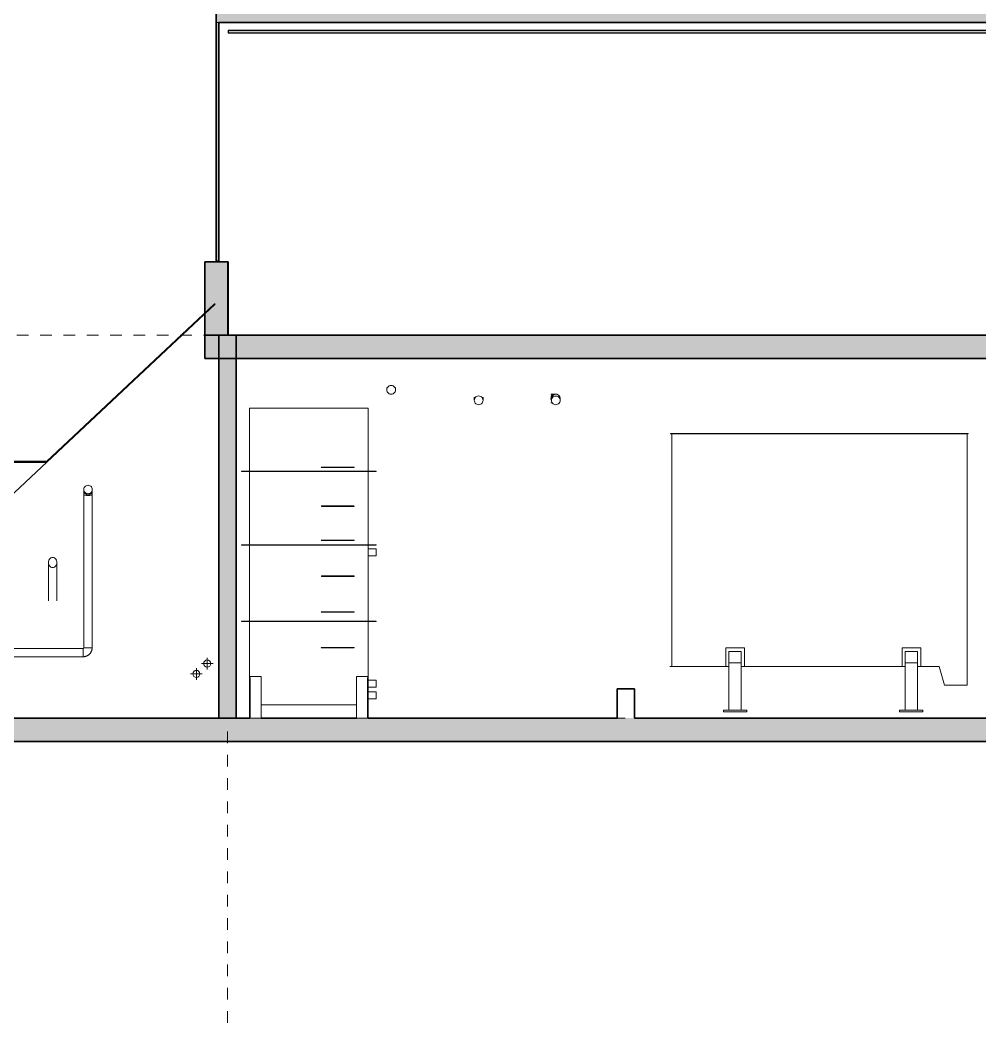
# Model space of a CAD drawing. Header units: metres. Extents: x -3 to 141, y -7 to 15.
# Drawn here: x 63.31 to 71.54, y -5.9 to 2.7 of the extents above; entities that cross this region are included whole.
import ezdxf

# ---------------------------------------------------------------- set-up
doc = ezdxf.new("R2010")
doc.units = ezdxf.units.M
doc.linetypes.add('Centre', pattern=[0.03175, 0.00635, -0.00475, 0.0159, -0.00475])
doc.linetypes.add('Grid Line', pattern=[0.022225, 0.0127, -0.003175, 0.003175, -0.003175])
for name, color, linetype, lineweight in [('A-CLNG', 7, 'Continuous', 9), ('A-CLNG-PATT', 7, 'Continuous', 35), ('A-FLOR', 7, 'Continuous', 9), ('A-FLOR-LEVL', 7, 'Continuous', 9), ('A-FLOR-PATT', 7, 'Continuous', 35), ('A-GENM', 7, 'Continuous', 9), ('A-WALL', 7, 'Continuous', 9), ('A-WALL-PATT', 7, 'Continuous', 35), ('I-WALL', 7, 'Continuous', 9), ('P-EQPM', 7, 'Continuous', 9), ('P-PIPE', 7, 'Continuous', 9), ('P-PIPE-CNTR', 7, 'Continuous', 9), ('S-BEAM', 7, 'Continuous', 9), ('S-GRID', 7, 'Continuous', 9)]:
    doc.layers.add(name, color=color, linetype=linetype, lineweight=lineweight)

# ---------------------------------------------------------------- blocks, each defined once
blk = doc.blocks.new('M_Estanque Alimentación - M_Estanque Alimentación-2947143-Sección 03')
at = {"layer": 'A-GENM', "lineweight": 25}
for p, q in [((-5.8881, 0.2638), (-5.8981, 0.2638)), ((-5.8981, 0.2638), (-4.4047, -1.0912)), ((-4.4024, -1.0842), (-5.8881, 0.2638)), ((-0.9986, 0.2638), (-2.4355, -1.0842)), ((-2.4329, -1.0912), (-0.9886, 0.2638)), ((-0.9886, 0.2638), (-0.9986, 0.2638)), ((-4.4047, -1.0912), (-2.4329, -1.0912)), ((-2.4355, -1.0842), (-4.4024, -1.0842))]:
    blk.add_line(p, q, dxfattribs=at)
at = {"layer": 'A-GENM', "color": 8, "true_color": 0x808080}
for p, q in [((-4.0228, -1.4377), (-4.4047, -1.0912)), ((-2.4329, -1.0912), (-2.8022, -1.4377)), ((-3.8105, -1.1352), (-2.9938, -1.1352)), ((-3.8105, -1.1352), (-3.5127, -2.157)), ((-3.2953, -2.157), (-2.9938, -1.1352)), ((-3.5567, -2.1776), (-3.5567, -2.157)), ((-3.2584, -2.157), (-3.5567, -2.157)), ((-3.5567, -2.1776), (-3.5505, -2.1776)), ((-3.2584, -2.157), (-3.2584, -2.1776))]:
    blk.add_line(p, q, dxfattribs=at)
blk = doc.blocks.new('M_RVR_Codo material - CO - Codo-2958831-Sección 03')
at = {"layer": 'P-PIPE', "flags": 128}
for points in [[(-2.1153, -2.682), (-2.1153, -2.6822), (-2.1153, -2.6825), (-2.1153, -2.6827), (-2.1154, -2.683), (-2.1154, -2.6832), (-2.1155, -2.6835), (-2.1155, -2.6837), (-2.1156, -2.684), (-2.1157, -2.6842), (-2.1158, -2.6844), (-2.1159, -2.6847), (-2.116, -2.6849), (-2.1161, -2.6851), (-2.1163, -2.6853), (-2.1164, -2.6856), (-2.1165, -2.6858), (-2.1167, -2.686), (-2.1169, -2.6862), (-2.117, -2.6863), (-2.1172, -2.6865), (-2.1174, -2.6867), (-2.1176, -2.6869), (-2.1178, -2.687), (-2.118, -2.6872), (-2.1182, -2.6873), (-2.1184, -2.6874), (-2.1186, -2.6876), (-2.1189, -2.6877), (-2.1191, -2.6878), (-2.1193, -2.6879), (-2.1196, -2.688), (-2.1198, -2.6881), (-2.1201, -2.6881), (-2.1203, -2.6882), (-2.1206, -2.6882), (-2.1208, -2.6883), (-2.1211, -2.6883), (-2.1213, -2.6883), (-2.1216, -2.6883), (-2.1216, -2.6883)], [(-2.1216, -2.7597), (-2.1185, -2.7597), (-2.1154, -2.7595), (-2.1123, -2.7592), (-2.1093, -2.7587), (-2.1062, -2.7582), (-2.1032, -2.7575), (-2.1002, -2.7567), (-2.0972, -2.7558), (-2.0943, -2.7547), (-2.0914, -2.7536), (-2.0885, -2.7523), (-2.0857, -2.7509), (-2.083, -2.7494), (-2.0803, -2.7478), (-2.0777, -2.7461), (-2.0752, -2.7443), (-2.0728, -2.7424), (-2.0704, -2.7404), (-2.0681, -2.7383), (-2.0659, -2.7361), (-2.0637, -2.7339), (-2.0617, -2.7315), (-2.0598, -2.7291), (-2.058, -2.7266), (-2.0562, -2.724), (-2.0546, -2.7213), (-2.0531, -2.7186), (-2.0517, -2.7159), (-2.0504, -2.713), (-2.0492, -2.7102), (-2.0481, -2.7072), (-2.0472, -2.7043), (-2.0463, -2.7013), (-2.0456, -2.6982), (-2.045, -2.6952), (-2.0446, -2.6921), (-2.0442, -2.689), (-2.044, -2.6859), (-2.0439, -2.6828), (-2.0439, -2.682)]]:
    blk.add_lwpolyline(points, dxfattribs=at)
blk = doc.blocks.new('M_RVR_Codo material - CO - Codo-2959210-Sección 03')
at = {"layer": 'P-PIPE', "flags": 128}
for points in [[(-2.1153, -1.3741), (-2.1153, -1.3724), (-2.1153, -1.3707), (-2.1153, -1.3691), (-2.1153, -1.3674), (-2.1153, -1.3657), (-2.1153, -1.3641), (-2.1153, -1.3625), (-2.1153, -1.3609), (-2.1153, -1.3593), (-2.1153, -1.3578), (-2.1153, -1.3563), (-2.1153, -1.3548), (-2.1153, -1.3533), (-2.1153, -1.3519), (-2.1153, -1.3505), (-2.1153, -1.3492), (-2.1153, -1.3479), (-2.1153, -1.3466), (-2.1153, -1.3454), (-2.1153, -1.3442), (-2.1153, -1.3431), (-2.1153, -1.342), (-2.1153, -1.341), (-2.1153, -1.3401), (-2.1153, -1.3391), (-2.1153, -1.3383), (-2.1153, -1.3375)], [(-2.0439, -1.3376), (-2.0439, -1.3384), (-2.0439, -1.3393), (-2.0439, -1.3402), (-2.0439, -1.3412), (-2.0439, -1.3422), (-2.0439, -1.3433), (-2.0439, -1.3444), (-2.0439, -1.3456), (-2.0439, -1.3468), (-2.0439, -1.348), (-2.0439, -1.3494), (-2.0439, -1.3507), (-2.0439, -1.3521), (-2.0439, -1.3535), (-2.0439, -1.355), (-2.0439, -1.3565), (-2.0439, -1.358), (-2.0439, -1.3596), (-2.0439, -1.3611), (-2.0439, -1.3627), (-2.0439, -1.3644), (-2.0439, -1.366), (-2.0439, -1.3676), (-2.0439, -1.3693), (-2.0439, -1.371), (-2.0439, -1.3726), (-2.0439, -1.3741)]]:
    blk.add_lwpolyline(points, dxfattribs=at)
at = {"layer": 'P-PIPE'}
for start_param, end_param in [(3.141593, 3.403392), (6.021386, 6.283185)]:
    blk.add_ellipse((-2.0796, -1.3741), major_axis=(0.0357, 0), ratio=0.022965, start_param=start_param, end_param=end_param, dxfattribs=at)
blk = doc.blocks.new('M_Estanque Combustible - M_Estanque Combustible-3096269-Sección 03')
at = {"layer": 'P-EQPM'}
for p, q in [((5.4718, -0.8443), (2.9179, -0.8443)), ((2.9179, -0.8463), (2.9179, -0.8443)), ((2.9179, -0.8463), (5.4718, -0.8463)), ((2.9279, -2.8426), (2.9279, -0.8463)), ((5.4618, -0.8463), (5.4618, -3.0041)), ((5.4718, -0.8443), (5.4718, -0.8463)), ((3.5524, -2.6823), (3.3935, -2.6823)), ((3.3935, -2.6823), (3.3935, -2.8426)), ((3.4181, -2.8118), (3.4181, -2.7159)), ((3.4181, -2.7159), (3.5244, -2.7159)), ((3.5244, -2.7159), (3.5244, -2.8118)), ((3.5524, -2.8426), (3.5524, -2.6823)), ((5.0642, -2.6823), (4.9053, -2.6823)), ((4.9053, -2.6823), (4.9053, -2.8426)), ((4.9301, -2.8118), (4.9301, -2.7159)), ((4.9301, -2.7159), (5.0364, -2.7159)), ((5.0364, -2.7159), (5.0364, -2.8118)), ((5.0642, -2.8426), (5.0642, -2.6823)), ((3.4181, -3.2188), (3.4181, -2.8118)), ((3.4181, -2.8118), (3.5244, -2.8118)), ((3.5244, -2.8118), (3.5244, -3.2188)), ((4.9301, -3.2188), (4.9301, -2.8118)), ((4.9301, -2.8118), (5.0364, -2.8118)), ((5.0364, -2.8118), (5.0364, -3.2188)), ((3.4181, -2.8426), (2.9129, -2.8426)), ((2.9129, -2.8426), (2.9129, -2.8446)), ((2.9129, -2.8446), (3.4181, -2.8446)), ((4.9301, -2.8426), (3.5244, -2.8426)), ((3.5244, -2.8446), (4.9301, -2.8446)), ((5.2215, -2.8426), (5.0364, -2.8426)), ((5.0364, -2.8446), (5.2215, -2.8446)), ((5.2215, -2.8426), (5.2215, -2.8446)), ((5.2215, -2.8446), (5.2694, -3.0041)), ((5.2694, -3.0041), (5.4618, -3.0041)), ((3.3713, -3.2188), (3.5713, -3.2188)), ((3.3713, -3.2188), (3.3713, -3.2308)), ((3.5713, -3.2308), (3.3713, -3.2308)), ((3.5713, -3.2188), (3.5713, -3.2308)), ((4.8833, -3.2188), (5.0833, -3.2188)), ((4.8833, -3.2308), (4.8833, -3.2188)), ((5.0833, -3.2308), (4.8833, -3.2308)), ((5.0833, -3.2308), (5.0833, -3.2188))]:
    blk.add_line(p, q, dxfattribs=at)
blk = doc.blocks.new('M_Estanque Acumulación Cap_ 3000 Lts - Cap_ 3000 Lts-3099705-Sección 03')
at = {"layer": 'P-EQPM'}
for p, q in [((-0.6955, -1.1677), (-0.6955, -0.6272)), ((0.3238, -0.6272), (-0.6955, -0.6272)), ((0.3238, -0.6272), (0.3238, -1.1677)), ((-0.7635, -1.1677), (-0.7635, -1.1716)), ((-0.7035, -1.1677), (-0.7635, -1.1677)), ((-0.7635, -1.1716), (-0.7035, -1.1716)), ((-0.7035, -1.1677), (0.3318, -1.1677)), ((0.3318, -1.1716), (-0.7035, -1.1716)), ((-0.6955, -1.7987), (-0.6955, -1.1716)), ((0.1898, -1.1333), (-0.0632, -1.1333)), ((-0.0632, -1.1373), (0.1898, -1.1373)), ((0.3238, -1.1716), (0.3238, -1.7987)), ((0.3918, -1.1677), (0.3318, -1.1677)), ((0.3318, -1.1716), (0.3918, -1.1716)), ((0.3918, -1.1716), (0.3918, -1.1677)), ((0.1898, -1.4663), (-0.0632, -1.4663)), ((-0.0632, -1.4703), (0.1898, -1.4703)), ((-0.7635, -1.7987), (-0.7635, -1.8026)), ((-0.7035, -1.7987), (-0.7635, -1.7987)), ((-0.7635, -1.8026), (-0.7035, -1.8026)), ((-0.7035, -1.7987), (0.3318, -1.7987)), ((0.3318, -1.8026), (-0.7035, -1.8026)), ((-0.6955, -2.4537), (-0.6955, -1.8026)), ((0.1898, -1.7593), (-0.0632, -1.7593)), ((-0.0632, -1.7633), (0.1898, -1.7633)), ((0.3238, -1.8026), (0.3238, -2.4537)), ((0.3918, -1.7987), (0.3318, -1.7987)), ((0.3318, -1.8026), (0.3918, -1.8026)), ((0.3918, -1.8026), (0.3918, -1.7987)), ((0.3918, -1.8334), (0.3238, -1.8334)), ((0.3918, -1.8634), (0.3918, -1.8334)), ((0.3918, -1.8934), (0.3918, -1.8634)), ((0.3238, -1.8934), (0.3918, -1.8934)), ((0.1898, -2.0663), (-0.0632, -2.0663)), ((-0.0632, -2.0703), (0.1898, -2.0703)), ((0.1898, -2.3733), (-0.0632, -2.3733)), ((-0.0632, -2.3773), (0.1898, -2.3773)), ((-0.7635, -2.4537), (-0.7635, -2.4576)), ((-0.7035, -2.4537), (-0.7635, -2.4537)), ((-0.7635, -2.4576), (-0.7035, -2.4576)), ((-0.7035, -2.4537), (0.3318, -2.4537)), ((0.3318, -2.4576), (-0.7035, -2.4576)), ((-0.6955, -2.9303), (-0.6955, -2.4576)), ((0.3238, -2.4576), (0.3238, -2.9303)), ((0.3918, -2.4537), (0.3318, -2.4537)), ((0.3318, -2.4576), (0.3918, -2.4576)), ((0.3918, -2.4576), (0.3918, -2.4537)), ((0.1898, -2.6803), (-0.0632, -2.6803)), ((-0.0632, -2.6843), (0.1898, -2.6843)), ((-0.5955, -2.9303), (-0.6955, -2.9303)), ((-0.6955, -2.9303), (-0.6955, -2.9376)), ((-0.6955, -3.0459), (-0.6955, -2.9376)), ((-0.6898, -2.9376), (-0.6898, -3.0459)), ((-0.5955, -3.2853), (-0.5955, -2.9303)), ((0.2238, -2.9303), (0.2238, -3.2853)), ((0.3238, -2.9303), (0.2238, -2.9303)), ((0.3181, -3.0459), (0.3181, -2.9376)), ((0.3238, -2.9376), (0.3238, -2.9303)), ((0.3238, -2.9376), (0.3238, -3.0459)), ((0.3918, -2.961), (0.3238, -2.961)), ((0.3918, -2.9614), (0.3238, -2.9614)), ((0.3918, -2.9914), (0.3918, -2.9614)), ((0.3918, -3.0214), (0.3918, -2.9914)), ((-0.6955, -3.2853), (-0.6955, -3.0459)), ((-0.6955, -3.0459), (-0.6898, -3.0459)), ((-0.6898, -3.0459), (-0.6898, -3.2853)), ((0.3181, -3.2853), (0.3181, -3.0459)), ((0.3181, -3.0459), (0.3238, -3.0459)), ((0.3238, -3.0214), (0.3918, -3.0214)), ((0.3238, -3.0459), (0.3238, -3.2853)), ((0.3918, -3.0599), (0.3238, -3.0599)), ((0.3918, -3.0899), (0.3918, -3.0599)), ((0.3918, -3.1199), (0.3918, -3.0899)), ((-0.5955, -3.1714), (0.2238, -3.1714)), ((0.3238, -3.1199), (0.3918, -3.1199)), ((-0.6898, -3.2853), (-0.6955, -3.2853)), ((-0.6898, -3.2853), (-0.5955, -3.2853)), ((0.2238, -3.2853), (0.3181, -3.2853)), ((0.3238, -3.2853), (0.3181, -3.2853))]:
    blk.add_line(p, q, dxfattribs=at)
at = {"layer": 'P-EQPM', "flags": 128}
for points in [[(-0.0682, -1.1353), (-0.0682, -1.1349), (-0.0684, -1.1346), (-0.0688, -1.1343), (-0.0692, -1.134), (-0.0698, -1.1338), (-0.0704, -1.1336), (-0.0712, -1.1334), (-0.0719, -1.1333), (-0.0728, -1.1333), (-0.0736, -1.1333), (-0.0744, -1.1333), (-0.0752, -1.1334), (-0.0759, -1.1336), (-0.0766, -1.1338), (-0.0771, -1.134), (-0.0776, -1.1343), (-0.0779, -1.1346), (-0.0781, -1.1349), (-0.0782, -1.1353)], [(-0.0782, -1.1353), (-0.0781, -1.1349), (-0.0779, -1.1346), (-0.0776, -1.1343), (-0.0771, -1.134), (-0.0766, -1.1338), (-0.0759, -1.1336), (-0.0752, -1.1334), (-0.0744, -1.1333), (-0.0736, -1.1333), (-0.0728, -1.1333), (-0.0719, -1.1333), (-0.0712, -1.1334), (-0.0704, -1.1336), (-0.0698, -1.1338)], [(-0.0782, -1.1353), (-0.0781, -1.1356), (-0.0779, -1.1359), (-0.0776, -1.1362), (-0.0771, -1.1365), (-0.0766, -1.1367), (-0.0759, -1.1369), (-0.0752, -1.1371), (-0.0744, -1.1372), (-0.0736, -1.1372), (-0.0728, -1.1372), (-0.0719, -1.1372), (-0.0712, -1.1371), (-0.0704, -1.1369), (-0.0698, -1.1367), (-0.0692, -1.1365), (-0.0688, -1.1362), (-0.0684, -1.1359), (-0.0682, -1.1356), (-0.0682, -1.1353)], [(-0.0766, -1.1367), (-0.0771, -1.1365), (-0.0776, -1.1362), (-0.0779, -1.1359), (-0.0781, -1.1356), (-0.0782, -1.1353)], [(-0.0712, -1.1371), (-0.0719, -1.1372), (-0.0728, -1.1372), (-0.0736, -1.1372), (-0.0744, -1.1372), (-0.0752, -1.1371)], [(-0.0732, -1.1333), (-0.073, -1.1333), (-0.0727, -1.1333), (-0.072, -1.1333), (-0.0712, -1.1333), (-0.0701, -1.1333), (-0.0689, -1.1333), (-0.0675, -1.1333), (-0.066, -1.1333), (-0.0644, -1.1333), (-0.0632, -1.1333)], [(-0.0732, -1.1373), (-0.073, -1.1373), (-0.0727, -1.1373), (-0.072, -1.1373), (-0.0712, -1.1373), (-0.0701, -1.1373), (-0.0689, -1.1373), (-0.0675, -1.1373), (-0.066, -1.1373), (-0.0644, -1.1373), (-0.0632, -1.1373)], [(0.1898, -1.1333), (0.1914, -1.1333), (0.193, -1.1333), (0.1945, -1.1333), (0.1958, -1.1333), (0.197, -1.1333), (0.198, -1.1333), (0.1988, -1.1333), (0.1994, -1.1333), (0.1997, -1.1333), (0.1998, -1.1333)], [(0.1898, -1.1373), (0.1914, -1.1373), (0.193, -1.1373), (0.1945, -1.1373), (0.1958, -1.1373), (0.197, -1.1373), (0.198, -1.1373), (0.1988, -1.1373), (0.1994, -1.1373), (0.1997, -1.1373), (0.1998, -1.1373)], [(0.2048, -1.1353), (0.2048, -1.1349), (0.2046, -1.1346), (0.2042, -1.1343), (0.2038, -1.134), (0.2032, -1.1338), (0.2026, -1.1336), (0.2018, -1.1334), (0.2011, -1.1333), (0.2002, -1.1333), (0.1994, -1.1333), (0.1986, -1.1333), (0.1978, -1.1334), (0.1971, -1.1336), (0.1964, -1.1338), (0.1959, -1.134), (0.1954, -1.1343), (0.1951, -1.1346), (0.1949, -1.1349), (0.1948, -1.1353)], [(0.1948, -1.1353), (0.1949, -1.1356), (0.1951, -1.1359), (0.1954, -1.1362), (0.1959, -1.1365), (0.1964, -1.1367), (0.1971, -1.1369), (0.1978, -1.1371), (0.1986, -1.1372), (0.1994, -1.1372), (0.2002, -1.1372), (0.2011, -1.1372), (0.2018, -1.1371), (0.2026, -1.1369), (0.2032, -1.1367), (0.2038, -1.1365), (0.2042, -1.1362), (0.2046, -1.1359), (0.2048, -1.1356), (0.2048, -1.1353)], [(0.1964, -1.1338), (0.1971, -1.1336), (0.1978, -1.1334), (0.1986, -1.1333), (0.1994, -1.1333), (0.2002, -1.1333), (0.2011, -1.1333), (0.2018, -1.1334), (0.2026, -1.1336), (0.2032, -1.1338), (0.2038, -1.134), (0.2042, -1.1343), (0.2046, -1.1346), (0.2048, -1.1349), (0.2048, -1.1353)], [(0.2018, -1.1371), (0.2011, -1.1372), (0.2002, -1.1372), (0.1994, -1.1372), (0.1986, -1.1372), (0.1978, -1.1371)], [(0.2048, -1.1353), (0.2048, -1.1356), (0.2046, -1.1359), (0.2042, -1.1362), (0.2038, -1.1365), (0.2032, -1.1367)], [(-0.0682, -1.4683), (-0.0682, -1.4679), (-0.0684, -1.4676), (-0.0688, -1.4673), (-0.0692, -1.467), (-0.0698, -1.4668), (-0.0704, -1.4666), (-0.0712, -1.4664), (-0.0719, -1.4663), (-0.0728, -1.4663), (-0.0736, -1.4663), (-0.0744, -1.4663), (-0.0752, -1.4664), (-0.0759, -1.4666), (-0.0766, -1.4668), (-0.0771, -1.467), (-0.0776, -1.4673), (-0.0779, -1.4676), (-0.0781, -1.4679), (-0.0782, -1.4683)], [(-0.0782, -1.4683), (-0.0781, -1.4679), (-0.0779, -1.4676), (-0.0776, -1.4673), (-0.0771, -1.467), (-0.0766, -1.4668), (-0.0759, -1.4666), (-0.0752, -1.4664), (-0.0744, -1.4663), (-0.0736, -1.4663), (-0.0728, -1.4663), (-0.0719, -1.4663), (-0.0712, -1.4664), (-0.0704, -1.4666), (-0.0698, -1.4668)], [(-0.0782, -1.4683), (-0.0781, -1.4686), (-0.0779, -1.4689), (-0.0776, -1.4692), (-0.0771, -1.4695), (-0.0766, -1.4697), (-0.0759, -1.4699), (-0.0752, -1.4701), (-0.0744, -1.4702), (-0.0736, -1.4702), (-0.0728, -1.4702), (-0.0719, -1.4702), (-0.0712, -1.4701), (-0.0704, -1.4699), (-0.0698, -1.4697), (-0.0692, -1.4695), (-0.0688, -1.4692), (-0.0684, -1.4689), (-0.0682, -1.4686), (-0.0682, -1.4683)], [(-0.0766, -1.4697), (-0.0771, -1.4695), (-0.0776, -1.4692), (-0.0779, -1.4689), (-0.0781, -1.4686), (-0.0782, -1.4683)], [(-0.0712, -1.4701), (-0.0719, -1.4702), (-0.0728, -1.4702), (-0.0736, -1.4702), (-0.0744, -1.4702), (-0.0752, -1.4701)], [(-0.0732, -1.4663), (-0.073, -1.4663), (-0.0727, -1.4663), (-0.072, -1.4663), (-0.0712, -1.4663), (-0.0701, -1.4663), (-0.0689, -1.4663), (-0.0675, -1.4663), (-0.066, -1.4663), (-0.0644, -1.4663), (-0.0632, -1.4663)], [(-0.0732, -1.4703), (-0.073, -1.4703), (-0.0727, -1.4703), (-0.072, -1.4703), (-0.0712, -1.4703), (-0.0701, -1.4703), (-0.0689, -1.4703), (-0.0675, -1.4703), (-0.066, -1.4703), (-0.0644, -1.4703), (-0.0632, -1.4703)], [(0.1898, -1.4663), (0.1914, -1.4663), (0.193, -1.4663), (0.1945, -1.4663), (0.1958, -1.4663), (0.197, -1.4663), (0.198, -1.4663), (0.1988, -1.4663), (0.1994, -1.4663), (0.1997, -1.4663), (0.1998, -1.4663)], [(0.1898, -1.4703), (0.1914, -1.4703), (0.193, -1.4703), (0.1945, -1.4703), (0.1958, -1.4703), (0.197, -1.4703), (0.198, -1.4703), (0.1988, -1.4703), (0.1994, -1.4703), (0.1997, -1.4703), (0.1998, -1.4703)], [(0.2048, -1.4683), (0.2048, -1.4679), (0.2046, -1.4676), (0.2042, -1.4673), (0.2038, -1.467), (0.2032, -1.4668), (0.2026, -1.4666), (0.2018, -1.4664), (0.2011, -1.4663), (0.2002, -1.4663), (0.1994, -1.4663), (0.1986, -1.4663), (0.1978, -1.4664), (0.1971, -1.4666), (0.1964, -1.4668), (0.1959, -1.467), (0.1954, -1.4673), (0.1951, -1.4676), (0.1949, -1.4679), (0.1948, -1.4683)], [(0.1948, -1.4683), (0.1949, -1.4686), (0.1951, -1.4689), (0.1954, -1.4692), (0.1959, -1.4695), (0.1964, -1.4697), (0.1971, -1.4699), (0.1978, -1.4701), (0.1986, -1.4702), (0.1994, -1.4702), (0.2002, -1.4702), (0.2011, -1.4702), (0.2018, -1.4701), (0.2026, -1.4699), (0.2032, -1.4697), (0.2038, -1.4695), (0.2042, -1.4692), (0.2046, -1.4689), (0.2048, -1.4686), (0.2048, -1.4683)], [(0.1964, -1.4668), (0.1971, -1.4666), (0.1978, -1.4664), (0.1986, -1.4663), (0.1994, -1.4663), (0.2002, -1.4663), (0.2011, -1.4663), (0.2018, -1.4664), (0.2026, -1.4666), (0.2032, -1.4668), (0.2038, -1.467), (0.2042, -1.4673), (0.2046, -1.4676), (0.2048, -1.4679), (0.2048, -1.4683)], [(0.2018, -1.4701), (0.2011, -1.4702), (0.2002, -1.4702), (0.1994, -1.4702), (0.1986, -1.4702), (0.1978, -1.4701)], [(0.2048, -1.4683), (0.2048, -1.4686), (0.2046, -1.4689), (0.2042, -1.4692), (0.2038, -1.4695), (0.2032, -1.4697)], [(-0.0682, -1.7613), (-0.0682, -1.7609), (-0.0684, -1.7606), (-0.0688, -1.7603), (-0.0692, -1.76), (-0.0698, -1.7598), (-0.0704, -1.7596), (-0.0712, -1.7594), (-0.0719, -1.7593), (-0.0728, -1.7593), (-0.0736, -1.7593), (-0.0744, -1.7593), (-0.0752, -1.7594), (-0.0759, -1.7596), (-0.0766, -1.7598), (-0.0771, -1.76), (-0.0776, -1.7603), (-0.0779, -1.7606), (-0.0781, -1.7609), (-0.0782, -1.7613)], [(-0.0782, -1.7613), (-0.0781, -1.7609), (-0.0779, -1.7606), (-0.0776, -1.7603), (-0.0771, -1.76), (-0.0766, -1.7598), (-0.0759, -1.7596), (-0.0752, -1.7594), (-0.0744, -1.7593), (-0.0736, -1.7593), (-0.0728, -1.7593), (-0.0719, -1.7593), (-0.0712, -1.7594), (-0.0704, -1.7596), (-0.0698, -1.7598)], [(-0.0782, -1.7613), (-0.0781, -1.7616), (-0.0779, -1.7619), (-0.0776, -1.7622), (-0.0771, -1.7625), (-0.0766, -1.7627), (-0.0759, -1.7629), (-0.0752, -1.7631), (-0.0744, -1.7632), (-0.0736, -1.7632), (-0.0728, -1.7632), (-0.0719, -1.7632), (-0.0712, -1.7631), (-0.0704, -1.7629), (-0.0698, -1.7627), (-0.0692, -1.7625), (-0.0688, -1.7622), (-0.0684, -1.7619), (-0.0682, -1.7616), (-0.0682, -1.7613)], [(-0.0766, -1.7627), (-0.0771, -1.7625), (-0.0776, -1.7622), (-0.0779, -1.7619), (-0.0781, -1.7616), (-0.0782, -1.7613)], [(-0.0712, -1.7631), (-0.0719, -1.7632), (-0.0728, -1.7632), (-0.0736, -1.7632), (-0.0744, -1.7632), (-0.0752, -1.7631)], [(-0.0732, -1.7593), (-0.073, -1.7593), (-0.0727, -1.7593), (-0.072, -1.7593), (-0.0712, -1.7593), (-0.0701, -1.7593), (-0.0689, -1.7593), (-0.0675, -1.7593), (-0.066, -1.7593), (-0.0644, -1.7593), (-0.0632, -1.7593)], [(-0.0732, -1.7633), (-0.073, -1.7633), (-0.0727, -1.7633), (-0.072, -1.7633), (-0.0712, -1.7633), (-0.0701, -1.7633), (-0.0689, -1.7633), (-0.0675, -1.7633), (-0.066, -1.7633), (-0.0644, -1.7633), (-0.0632, -1.7633)], [(0.1898, -1.7593), (0.1914, -1.7593), (0.193, -1.7593), (0.1945, -1.7593), (0.1958, -1.7593), (0.197, -1.7593), (0.198, -1.7593), (0.1988, -1.7593), (0.1994, -1.7593), (0.1997, -1.7593), (0.1998, -1.7593)], [(0.1898, -1.7633), (0.1914, -1.7633), (0.193, -1.7633), (0.1945, -1.7633), (0.1958, -1.7633), (0.197, -1.7633), (0.198, -1.7633), (0.1988, -1.7633), (0.1994, -1.7633), (0.1997, -1.7633), (0.1998, -1.7633)], [(0.2048, -1.7613), (0.2048, -1.7609), (0.2046, -1.7606), (0.2042, -1.7603), (0.2038, -1.76), (0.2032, -1.7598), (0.2026, -1.7596), (0.2018, -1.7594), (0.2011, -1.7593), (0.2002, -1.7593), (0.1994, -1.7593), (0.1986, -1.7593), (0.1978, -1.7594), (0.1971, -1.7596), (0.1964, -1.7598), (0.1959, -1.76), (0.1954, -1.7603), (0.1951, -1.7606), (0.1949, -1.7609), (0.1948, -1.7613)], [(0.1948, -1.7613), (0.1949, -1.7616), (0.1951, -1.7619), (0.1954, -1.7622), (0.1959, -1.7625), (0.1964, -1.7627), (0.1971, -1.7629), (0.1978, -1.7631), (0.1986, -1.7632), (0.1994, -1.7632), (0.2002, -1.7632), (0.2011, -1.7632), (0.2018, -1.7631), (0.2026, -1.7629), (0.2032, -1.7627), (0.2038, -1.7625), (0.2042, -1.7622), (0.2046, -1.7619), (0.2048, -1.7616), (0.2048, -1.7613)], [(0.1964, -1.7598), (0.1971, -1.7596), (0.1978, -1.7594), (0.1986, -1.7593), (0.1994, -1.7593), (0.2002, -1.7593), (0.2011, -1.7593), (0.2018, -1.7594), (0.2026, -1.7596), (0.2032, -1.7598), (0.2038, -1.76), (0.2042, -1.7603), (0.2046, -1.7606), (0.2048, -1.7609), (0.2048, -1.7613)], [(0.2018, -1.7631), (0.2011, -1.7632), (0.2002, -1.7632), (0.1994, -1.7632), (0.1986, -1.7632), (0.1978, -1.7631)], [(0.2048, -1.7613), (0.2048, -1.7616), (0.2046, -1.7619), (0.2042, -1.7622), (0.2038, -1.7625), (0.2032, -1.7627)], [(-0.0682, -2.0683), (-0.0682, -2.0679), (-0.0684, -2.0676), (-0.0688, -2.0673), (-0.0692, -2.067), (-0.0698, -2.0668), (-0.0704, -2.0666), (-0.0712, -2.0664), (-0.0719, -2.0663), (-0.0728, -2.0663), (-0.0736, -2.0663), (-0.0744, -2.0663), (-0.0752, -2.0664), (-0.0759, -2.0666), (-0.0766, -2.0668), (-0.0771, -2.067), (-0.0776, -2.0673), (-0.0779, -2.0676), (-0.0781, -2.0679), (-0.0782, -2.0683)], [(-0.0782, -2.0683), (-0.0781, -2.0679), (-0.0779, -2.0676), (-0.0776, -2.0673), (-0.0771, -2.067), (-0.0766, -2.0668), (-0.0759, -2.0666), (-0.0752, -2.0664), (-0.0744, -2.0663), (-0.0736, -2.0663), (-0.0728, -2.0663), (-0.0719, -2.0663), (-0.0712, -2.0664), (-0.0704, -2.0666), (-0.0698, -2.0668)], [(-0.0782, -2.0683), (-0.0781, -2.0686), (-0.0779, -2.0689), (-0.0776, -2.0692), (-0.0771, -2.0695), (-0.0766, -2.0697), (-0.0759, -2.0699), (-0.0752, -2.0701), (-0.0744, -2.0702), (-0.0736, -2.0702), (-0.0728, -2.0702), (-0.0719, -2.0702), (-0.0712, -2.0701), (-0.0704, -2.0699), (-0.0698, -2.0697), (-0.0692, -2.0695), (-0.0688, -2.0692), (-0.0684, -2.0689), (-0.0682, -2.0686), (-0.0682, -2.0683)], [(-0.0766, -2.0697), (-0.0771, -2.0695), (-0.0776, -2.0692), (-0.0779, -2.0689), (-0.0781, -2.0686), (-0.0782, -2.0683)], [(-0.0712, -2.0701), (-0.0719, -2.0702), (-0.0728, -2.0702), (-0.0736, -2.0702), (-0.0744, -2.0702), (-0.0752, -2.0701)], [(-0.0732, -2.0663), (-0.073, -2.0663), (-0.0727, -2.0663), (-0.072, -2.0663), (-0.0712, -2.0663), (-0.0701, -2.0663), (-0.0689, -2.0663), (-0.0675, -2.0663), (-0.066, -2.0663), (-0.0644, -2.0663), (-0.0632, -2.0663)], [(-0.0732, -2.0703), (-0.073, -2.0703), (-0.0727, -2.0703), (-0.072, -2.0703), (-0.0712, -2.0703), (-0.0701, -2.0703), (-0.0689, -2.0703), (-0.0675, -2.0703), (-0.066, -2.0703), (-0.0644, -2.0703), (-0.0632, -2.0703)], [(0.1898, -2.0663), (0.1914, -2.0663), (0.193, -2.0663), (0.1945, -2.0663), (0.1958, -2.0663), (0.197, -2.0663), (0.198, -2.0663), (0.1988, -2.0663), (0.1994, -2.0663), (0.1997, -2.0663), (0.1998, -2.0663)], [(0.1898, -2.0703), (0.1914, -2.0703), (0.193, -2.0703), (0.1945, -2.0703), (0.1958, -2.0703), (0.197, -2.0703), (0.198, -2.0703), (0.1988, -2.0703), (0.1994, -2.0703), (0.1997, -2.0703), (0.1998, -2.0703)], [(0.2048, -2.0683), (0.2048, -2.0679), (0.2046, -2.0676), (0.2042, -2.0673), (0.2038, -2.067), (0.2032, -2.0668), (0.2026, -2.0666), (0.2018, -2.0664), (0.2011, -2.0663), (0.2002, -2.0663), (0.1994, -2.0663), (0.1986, -2.0663), (0.1978, -2.0664), (0.1971, -2.0666), (0.1964, -2.0668), (0.1959, -2.067), (0.1954, -2.0673), (0.1951, -2.0676), (0.1949, -2.0679), (0.1948, -2.0683)], [(0.1948, -2.0683), (0.1949, -2.0686), (0.1951, -2.0689), (0.1954, -2.0692), (0.1959, -2.0695), (0.1964, -2.0697), (0.1971, -2.0699), (0.1978, -2.0701), (0.1986, -2.0702), (0.1994, -2.0702), (0.2002, -2.0702), (0.2011, -2.0702), (0.2018, -2.0701), (0.2026, -2.0699), (0.2032, -2.0697), (0.2038, -2.0695), (0.2042, -2.0692), (0.2046, -2.0689), (0.2048, -2.0686), (0.2048, -2.0683)], [(0.1964, -2.0668), (0.1971, -2.0666), (0.1978, -2.0664), (0.1986, -2.0663), (0.1994, -2.0663), (0.2002, -2.0663), (0.2011, -2.0663), (0.2018, -2.0664), (0.2026, -2.0666), (0.2032, -2.0668), (0.2038, -2.067), (0.2042, -2.0673), (0.2046, -2.0676), (0.2048, -2.0679), (0.2048, -2.0683)], [(0.2018, -2.0701), (0.2011, -2.0702), (0.2002, -2.0702), (0.1994, -2.0702), (0.1986, -2.0702), (0.1978, -2.0701)], [(0.2048, -2.0683), (0.2048, -2.0686), (0.2046, -2.0689), (0.2042, -2.0692), (0.2038, -2.0695), (0.2032, -2.0697)], [(-0.0682, -2.3753), (-0.0682, -2.3749), (-0.0684, -2.3746), (-0.0688, -2.3743), (-0.0692, -2.374), (-0.0698, -2.3738), (-0.0704, -2.3736), (-0.0712, -2.3734), (-0.0719, -2.3733), (-0.0728, -2.3733), (-0.0736, -2.3733), (-0.0744, -2.3733), (-0.0752, -2.3734), (-0.0759, -2.3736), (-0.0766, -2.3738), (-0.0771, -2.374), (-0.0776, -2.3743), (-0.0779, -2.3746), (-0.0781, -2.3749), (-0.0782, -2.3753)], [(-0.0782, -2.3753), (-0.0781, -2.3749), (-0.0779, -2.3746), (-0.0776, -2.3743), (-0.0771, -2.374), (-0.0766, -2.3738), (-0.0759, -2.3736), (-0.0752, -2.3734), (-0.0744, -2.3733), (-0.0736, -2.3733), (-0.0728, -2.3733), (-0.0719, -2.3733), (-0.0712, -2.3734), (-0.0704, -2.3736), (-0.0698, -2.3738)], [(-0.0782, -2.3753), (-0.0781, -2.3756), (-0.0779, -2.3759), (-0.0776, -2.3762), (-0.0771, -2.3765), (-0.0766, -2.3767), (-0.0759, -2.3769), (-0.0752, -2.3771), (-0.0744, -2.3772), (-0.0736, -2.3772), (-0.0728, -2.3772), (-0.0719, -2.3772), (-0.0712, -2.3771), (-0.0704, -2.3769), (-0.0698, -2.3767), (-0.0692, -2.3765), (-0.0688, -2.3762), (-0.0684, -2.3759), (-0.0682, -2.3756), (-0.0682, -2.3753)], [(-0.0766, -2.3767), (-0.0771, -2.3765), (-0.0776, -2.3762), (-0.0779, -2.3759), (-0.0781, -2.3756), (-0.0782, -2.3753)], [(-0.0712, -2.3771), (-0.0719, -2.3772), (-0.0728, -2.3772), (-0.0736, -2.3772), (-0.0744, -2.3772), (-0.0752, -2.3771)], [(-0.0732, -2.3733), (-0.073, -2.3733), (-0.0727, -2.3733), (-0.072, -2.3733), (-0.0712, -2.3733), (-0.0701, -2.3733), (-0.0689, -2.3733), (-0.0675, -2.3733), (-0.066, -2.3733), (-0.0644, -2.3733), (-0.0632, -2.3733)], [(-0.0732, -2.3773), (-0.073, -2.3773), (-0.0727, -2.3773), (-0.072, -2.3773), (-0.0712, -2.3773), (-0.0701, -2.3773), (-0.0689, -2.3773), (-0.0675, -2.3773), (-0.066, -2.3773), (-0.0644, -2.3773), (-0.0632, -2.3773)], [(0.1898, -2.3733), (0.1914, -2.3733), (0.193, -2.3733), (0.1945, -2.3733), (0.1958, -2.3733), (0.197, -2.3733), (0.198, -2.3733), (0.1988, -2.3733), (0.1994, -2.3733), (0.1997, -2.3733), (0.1998, -2.3733)], [(0.1898, -2.3773), (0.1914, -2.3773), (0.193, -2.3773), (0.1945, -2.3773), (0.1958, -2.3773), (0.197, -2.3773), (0.198, -2.3773), (0.1988, -2.3773), (0.1994, -2.3773), (0.1997, -2.3773), (0.1998, -2.3773)], [(0.2048, -2.3753), (0.2048, -2.3749), (0.2046, -2.3746), (0.2042, -2.3743), (0.2038, -2.374), (0.2032, -2.3738), (0.2026, -2.3736), (0.2018, -2.3734), (0.2011, -2.3733), (0.2002, -2.3733), (0.1994, -2.3733), (0.1986, -2.3733), (0.1978, -2.3734), (0.1971, -2.3736), (0.1964, -2.3738), (0.1959, -2.374), (0.1954, -2.3743), (0.1951, -2.3746), (0.1949, -2.3749), (0.1948, -2.3753)], [(0.1948, -2.3753), (0.1949, -2.3756), (0.1951, -2.3759), (0.1954, -2.3762), (0.1959, -2.3765), (0.1964, -2.3767), (0.1971, -2.3769), (0.1978, -2.3771), (0.1986, -2.3772), (0.1994, -2.3772), (0.2002, -2.3772), (0.2011, -2.3772), (0.2018, -2.3771), (0.2026, -2.3769), (0.2032, -2.3767), (0.2038, -2.3765), (0.2042, -2.3762), (0.2046, -2.3759), (0.2048, -2.3756), (0.2048, -2.3753)], [(0.1964, -2.3738), (0.1971, -2.3736), (0.1978, -2.3734), (0.1986, -2.3733), (0.1994, -2.3733), (0.2002, -2.3733), (0.2011, -2.3733), (0.2018, -2.3734), (0.2026, -2.3736), (0.2032, -2.3738), (0.2038, -2.374), (0.2042, -2.3743), (0.2046, -2.3746), (0.2048, -2.3749), (0.2048, -2.3753)], [(0.2018, -2.3771), (0.2011, -2.3772), (0.2002, -2.3772), (0.1994, -2.3772), (0.1986, -2.3772), (0.1978, -2.3771)], [(0.2048, -2.3753), (0.2048, -2.3756), (0.2046, -2.3759), (0.2042, -2.3762), (0.2038, -2.3765), (0.2032, -2.3767)], [(-0.0682, -2.6823), (-0.0682, -2.6819), (-0.0684, -2.6816), (-0.0688, -2.6813), (-0.0692, -2.681), (-0.0698, -2.6808), (-0.0704, -2.6806), (-0.0712, -2.6804), (-0.0719, -2.6803), (-0.0728, -2.6803), (-0.0736, -2.6803), (-0.0744, -2.6803), (-0.0752, -2.6804), (-0.0759, -2.6806), (-0.0766, -2.6808), (-0.0771, -2.681), (-0.0776, -2.6813), (-0.0779, -2.6816), (-0.0781, -2.6819), (-0.0782, -2.6823)], [(-0.0782, -2.6823), (-0.0781, -2.6819), (-0.0779, -2.6816), (-0.0776, -2.6813), (-0.0771, -2.681), (-0.0766, -2.6808), (-0.0759, -2.6806), (-0.0752, -2.6804), (-0.0744, -2.6803), (-0.0736, -2.6803), (-0.0728, -2.6803), (-0.0719, -2.6803), (-0.0712, -2.6804), (-0.0704, -2.6806), (-0.0698, -2.6808)], [(-0.0782, -2.6823), (-0.0781, -2.6826), (-0.0779, -2.6829), (-0.0776, -2.6832), (-0.0771, -2.6835), (-0.0766, -2.6837), (-0.0759, -2.6839), (-0.0752, -2.6841), (-0.0744, -2.6842), (-0.0736, -2.6842), (-0.0728, -2.6842), (-0.0719, -2.6842), (-0.0712, -2.6841), (-0.0704, -2.6839), (-0.0698, -2.6837), (-0.0692, -2.6835), (-0.0688, -2.6832), (-0.0684, -2.6829), (-0.0682, -2.6826), (-0.0682, -2.6823)], [(-0.0766, -2.6837), (-0.0771, -2.6835), (-0.0776, -2.6832), (-0.0779, -2.6829), (-0.0781, -2.6826), (-0.0782, -2.6823)], [(-0.0712, -2.6841), (-0.0719, -2.6842), (-0.0728, -2.6842), (-0.0736, -2.6842), (-0.0744, -2.6842), (-0.0752, -2.6841)], [(-0.0732, -2.6803), (-0.073, -2.6803), (-0.0727, -2.6803), (-0.072, -2.6803), (-0.0712, -2.6803), (-0.0701, -2.6803), (-0.0689, -2.6803), (-0.0675, -2.6803), (-0.066, -2.6803), (-0.0644, -2.6803), (-0.0632, -2.6803)], [(-0.0732, -2.6843), (-0.073, -2.6843), (-0.0727, -2.6843), (-0.072, -2.6843), (-0.0712, -2.6843), (-0.0701, -2.6843), (-0.0689, -2.6843), (-0.0675, -2.6843), (-0.066, -2.6843), (-0.0644, -2.6843), (-0.0632, -2.6843)], [(0.1898, -2.6803), (0.1914, -2.6803), (0.193, -2.6803), (0.1945, -2.6803), (0.1958, -2.6803), (0.197, -2.6803), (0.198, -2.6803), (0.1988, -2.6803), (0.1994, -2.6803), (0.1997, -2.6803), (0.1998, -2.6803)], [(0.1898, -2.6843), (0.1914, -2.6843), (0.193, -2.6843), (0.1945, -2.6843), (0.1958, -2.6843), (0.197, -2.6843), (0.198, -2.6843), (0.1988, -2.6843), (0.1994, -2.6843), (0.1997, -2.6843), (0.1998, -2.6843)], [(0.2048, -2.6823), (0.2048, -2.6819), (0.2046, -2.6816), (0.2042, -2.6813), (0.2038, -2.681), (0.2032, -2.6808), (0.2026, -2.6806), (0.2018, -2.6804), (0.2011, -2.6803), (0.2002, -2.6803), (0.1994, -2.6803), (0.1986, -2.6803), (0.1978, -2.6804), (0.1971, -2.6806), (0.1964, -2.6808), (0.1959, -2.681), (0.1954, -2.6813), (0.1951, -2.6816), (0.1949, -2.6819), (0.1948, -2.6823)], [(0.1948, -2.6823), (0.1949, -2.6826), (0.1951, -2.6829), (0.1954, -2.6832), (0.1959, -2.6835), (0.1964, -2.6837), (0.1971, -2.6839), (0.1978, -2.6841), (0.1986, -2.6842), (0.1994, -2.6842), (0.2002, -2.6842), (0.2011, -2.6842), (0.2018, -2.6841), (0.2026, -2.6839), (0.2032, -2.6837), (0.2038, -2.6835), (0.2042, -2.6832), (0.2046, -2.6829), (0.2048, -2.6826), (0.2048, -2.6823)], [(0.1964, -2.6808), (0.1971, -2.6806), (0.1978, -2.6804), (0.1986, -2.6803), (0.1994, -2.6803), (0.2002, -2.6803), (0.2011, -2.6803), (0.2018, -2.6804), (0.2026, -2.6806), (0.2032, -2.6808), (0.2038, -2.681), (0.2042, -2.6813), (0.2046, -2.6816), (0.2048, -2.6819), (0.2048, -2.6823)], [(0.2018, -2.6841), (0.2011, -2.6842), (0.2002, -2.6842), (0.1994, -2.6842), (0.1986, -2.6842), (0.1978, -2.6841)], [(0.2048, -2.6823), (0.2048, -2.6826), (0.2046, -2.6829), (0.2042, -2.6832), (0.2038, -2.6835), (0.2032, -2.6837)]]:
    blk.add_lwpolyline(points, dxfattribs=at)
blk = doc.blocks.new('M_Elbow - Generic - Standard-3120074-Sección 03')
at = {"layer": 'P-PIPE'}
for q in [(1.9696, -0.5388), (1.9724, -0.5457)]:
    blk.add_line((1.9724, -0.5445), q, dxfattribs=at)
at = {"layer": 'P-PIPE', "flags": 128}
blk.add_lwpolyline([(1.9624, -0.5241), (1.9581, -0.5154), (1.9477, -0.5093), (1.9427, -0.5076), (1.9399, -0.507), (1.9379, -0.5067), (1.9364, -0.5065), (1.9351, -0.5064), (1.9339, -0.5063), (1.9328, -0.5062), (1.9318, -0.5061), (1.9307, -0.5061), (1.9296, -0.506), (1.9285, -0.506), (1.9274, -0.506), (1.9262, -0.506), (1.925, -0.5059), (1.9237, -0.5059), (1.9224, -0.5059), (1.9211, -0.5059), (1.9197, -0.5059), (1.9182, -0.5059), (1.9177, -0.5059)], dxfattribs=at)
at = {"layer": 'P-PIPE'}
for centre, major_axis, ratio, start_param, end_param in [((1.9177, -0.545), (0, 0.0391), 0.656059, 0.61719, 1.617034), ((1.9334, -0.5457), (0.0391, 0), 0.999391, 2.124723, 2.386523), ((1.9334, -0.5457), (0.0391, 0), 0.999391, 0.030328, 2.124723), ((1.9177, -0.545), (0, 0.0391), 0.656059, 1.617034, 2.140633), ((1.9334, -0.5457), (0.0391, 0), 0.999391, 2.910122, 3.171921), ((1.9334, -0.5457), (0.0391, 0), 0.999391, 3.171921, 3.422771), ((1.9334, -0.5457), (0.0391, 0), 0.999391, 2.648322, 2.910122), ((1.9334, -0.5457), (0.0391, 0), 0.999391, 2.386523, 2.648322), ((1.9334, -0.5457), (0.0391, 0), 0.999391, 6.012267, 6.313514)]:
    blk.add_ellipse(centre, major_axis=major_axis, ratio=ratio, start_param=start_param, end_param=end_param, dxfattribs=at)

msp = doc.modelspace()

# ---------------------------------------------------------------- hatches: boundary and pattern name
at = {"layer": 'A-CLNG-PATT', "lineweight": 9, "true_color": 0xc0c0c0}
msp.add_hatch(color=9, dxfattribs=at).paths.add_polyline_path([(78.6153, 2.5937), (78.7436, 2.5937), (78.7436, 2.6137), (65.0913, 2.6137), (65.0913, 2.5937), (75.1525, 2.5937)])
at = {"layer": 'A-FLOR', "true_color": 0x9a9a9a}
msp.add_hatch(color=253, dxfattribs=at).paths.add_polyline_path([(78.8217, 2.6825), (78.8467, 2.6825), (78.8467, 2.7825), (64.9882, 2.7825), (64.9882, 2.6825), (78.6153, 2.6825)])
at = {"layer": 'A-FLOR-PATT', "lineweight": 9, "true_color": 0x9a9a9a}
h = msp.add_hatch(color=253, dxfattribs=at)
h.paths.add_polyline_path([(71.9107, -0.2), (78.9436, -0.2), (78.9436, 0), (64.8913, 0), (64.8913, -0.2), (71.6897, -0.2)])
h.paths.add_polyline_path([(60.0027, -0.2), (60.1443, -0.2), (60.1443, 0), (59.9443, 0), (59.9443, -0.2)])
h.paths.add_polyline_path([(83.988, -0.2), (83.988, 0), (83.768, 0), (83.768, -0.2), (83.8096, -0.2)])
msp.add_hatch(color=253, dxfattribs=at).paths.add_polyline_path([(82.0781, -3.4853), (83.768, -3.4853), (83.768, -3.2853), (60.1643, -3.2853), (60.1643, -3.4853), (78.6153, -3.4853)])
at = {"layer": 'A-WALL-PATT', "lineweight": 9, "true_color": 0x9a9a9a}
for points in [[(65.0863, 0), (65.0863, 0.6279), (64.8913, 0.6279), (64.8913, 0)], [(65.0122, -3.2853), (65.1622, -3.2853), (65.1622, 0), (65.0122, 0), (65.0122, -2.7086)]]:
    msp.add_hatch(color=253, dxfattribs=at).paths.add_polyline_path(points)
at = {"layer": 'I-WALL', "true_color": 0x9a9a9a}
for points in [[(65.0132, 0.6354), (65.0132, 2.6825), (64.9882, 2.6825), (64.9882, 0.6354)], [(65.0913, 0), (65.0913, 0.6279), (65.0863, 0.6279), (65.0863, 0)]]:
    msp.add_hatch(color=253, dxfattribs=at).paths.add_polyline_path(points)

# ---------------------------------------------------------------- linework, layer by layer
at = {"layer": 'A-CLNG', "lineweight": 25}
for p, q in [((78.7436, 2.6137), (65.0913, 2.6137)), ((65.0913, 2.6137), (65.0913, 2.5937)), ((65.0913, 2.5937), (78.7436, 2.5937))]:
    msp.add_line(p, q, dxfattribs=at)
at = {"layer": 'A-FLOR', "lineweight": 35}
for p, q in [((64.9882, 2.8325), (64.9882, 2.6825)), ((65.0132, 2.6825), (78.8217, 2.6825)), ((78.9436, 0), (64.8913, 0)), ((64.8913, 0), (64.8913, -0.2)), ((64.8913, -0.2), (71.9107, -0.2)), ((65.2744, -3.2853), (60.1643, -3.2853)), ((66.1937, -3.2853), (65.3744, -3.2853)), ((68.429, -3.2853), (66.2937, -3.2853)), ((74.0033, -3.2853), (68.579, -3.2853)), ((60.1643, -3.4853), (83.768, -3.4853))]:
    msp.add_line(p, q, dxfattribs=at)
at = {"layer": 'A-FLOR-LEVL', "color": 253, "linetype": 'Centre', "true_color": 0xaaaaaa}
for p, q in [((55.2795, 0), (88.0999, 0)), ((88.0999, -3.2853), (55.2795, -3.2853))]:
    msp.add_line(p, q, dxfattribs=at)
at = {"layer": 'A-WALL'}
for p, q in [((65.0132, 2.6825), (64.9882, 2.6825)), ((65.0863, 0.6279), (65.0863, 0))]:
    msp.add_line(p, q, dxfattribs=at)
at = {"layer": 'I-WALL', "lineweight": 35}
for p, q in [((64.9882, 2.6825), (64.9882, 0.6354)), ((65.0132, 0.6354), (65.0132, 2.6825)), ((64.8913, 0.6279), (64.8913, 0)), ((65.0913, 0.6279), (64.8913, 0.6279)), ((64.9882, 0.6354), (65.0132, 0.6354)), ((65.0913, 0), (65.0913, 0.6279)), ((65.0122, 0), (65.0122, -3.2853)), ((65.1622, -3.2853), (65.1622, 0))]:
    msp.add_line(p, q, dxfattribs=at)
at = {"layer": 'P-PIPE'}
for p, q in [((66.4536, -0.4494), (66.4536, -0.4695)), ((66.4545, -0.4611), (66.4536, -0.4695)), ((66.4573, -0.4532), (66.4545, -0.4611)), ((66.4618, -0.4461), (66.4573, -0.4532)), ((66.4677, -0.4401), (66.4618, -0.4461)), ((66.4748, -0.4357), (66.4677, -0.4401)), ((66.4827, -0.4329), (66.4748, -0.4357)), ((66.4911, -0.432), (66.4827, -0.4329)), ((66.4994, -0.4329), (66.4911, -0.432)), ((66.5073, -0.4357), (66.4994, -0.4329)), ((66.5145, -0.4401), (66.5073, -0.4357)), ((66.5204, -0.4461), (66.5145, -0.4401)), ((66.5249, -0.4532), (66.5204, -0.4461)), ((66.5276, -0.4611), (66.5249, -0.4532)), ((66.5286, -0.4695), (66.5276, -0.4611)), ((66.5286, -0.4695), (66.5286, -0.4494)), ((67.8876, -0.5075), (67.8601, -0.5075)), ((67.204, -0.5323), (67.204, -0.5599)), ((67.2049, -0.5516), (67.204, -0.5599)), ((67.2077, -0.5436), (67.2049, -0.5516)), ((67.2121, -0.5365), (67.2077, -0.5436)), ((67.2181, -0.5306), (67.2121, -0.5365)), ((67.2252, -0.5261), (67.2181, -0.5306)), ((67.2331, -0.5233), (67.2252, -0.5261)), ((67.2415, -0.5224), (67.2331, -0.5233)), ((67.2498, -0.5233), (67.2415, -0.5224)), ((67.2577, -0.5261), (67.2498, -0.5233)), ((67.2648, -0.5306), (67.2577, -0.5261)), ((67.2708, -0.5365), (67.2648, -0.5306)), ((67.2752, -0.5436), (67.2708, -0.5365)), ((67.278, -0.5516), (67.2752, -0.5436)), ((67.279, -0.5599), (67.278, -0.5516)), ((67.279, -0.5599), (67.279, -0.5323)), ((67.8601, -0.5825), (67.8732, -0.5825)), ((67.8658, -0.5457), (67.8658, -0.5603)), ((67.9408, -0.5603), (67.9408, -0.5457)), ((63.8538, -1.3249), (63.8538, -1.333)), ((63.8538, -1.3741), (63.8538, -2.682)), ((63.8903, -1.3614), (63.8984, -1.3605)), ((63.9268, -1.333), (63.9268, -1.3249)), ((63.9268, -2.682), (63.9268, -1.3741)), ((63.5504, -1.9509), (63.5504, -2.2811)), ((63.5504, -1.9509), (63.5513, -1.9607)), ((63.5513, -1.9607), (63.554, -1.97)), ((63.554, -1.97), (63.5583, -1.9784)), ((63.6154, -1.9784), (63.6198, -1.97)), ((63.6234, -2.2811), (63.6234, -1.9509)), ((63.571, -1.9906), (63.5788, -1.9939)), ((63.5788, -1.9939), (63.5869, -1.995)), ((63.5869, -1.995), (63.595, -1.9939)), ((63.595, -1.9939), (63.6027, -1.9906)), ((63.8483, -2.6875), (62.7607, -2.6875)), ((63.8483, -2.7605), (63.8483, -2.6875)), ((62.7607, -2.7605), (63.8483, -2.7605))]:
    msp.add_line(p, q, dxfattribs=at)
at = {"layer": 'P-PIPE', "flags": 128}
for points in [[(66.4536, -0.4695), (66.4545, -0.4778), (66.4573, -0.4857), (66.4618, -0.4928), (66.4677, -0.4988), (66.4748, -0.5033), (66.4827, -0.506), (66.4911, -0.507)], [(66.4911, -0.507), (66.4994, -0.506), (66.5073, -0.5033), (66.5145, -0.4988), (66.5204, -0.4928), (66.5249, -0.4857), (66.5276, -0.4778), (66.5286, -0.4695)], [(67.204, -0.5599), (67.2049, -0.5683), (67.2077, -0.5762), (67.2121, -0.5833), (67.2181, -0.5892), (67.2252, -0.5937), (67.2331, -0.5965), (67.2415, -0.5974)], [(67.2415, -0.5974), (67.2498, -0.5965), (67.2577, -0.5937), (67.2648, -0.5892), (67.2708, -0.5833), (67.2752, -0.5762), (67.278, -0.5683), (67.279, -0.5599)], [(67.9033, -0.5228), (67.8949, -0.5237), (67.887, -0.5265), (67.8799, -0.5309), (67.8739, -0.5369), (67.8695, -0.544), (67.8667, -0.5519), (67.8658, -0.5603)], [(67.8658, -0.5603), (67.8667, -0.5686), (67.8695, -0.5766), (67.8739, -0.5837), (67.8799, -0.5896), (67.887, -0.5941), (67.8949, -0.5969), (67.9033, -0.5978)], [(67.9408, -0.5603), (67.9398, -0.5519), (67.937, -0.544), (67.9326, -0.5369), (67.9266, -0.5309), (67.9195, -0.5265), (67.9116, -0.5237), (67.9033, -0.5228)], [(67.9033, -0.5978), (67.9116, -0.5969), (67.9195, -0.5941), (67.9266, -0.5896), (67.9326, -0.5837), (67.937, -0.5766), (67.9398, -0.5686), (67.9408, -0.5603)], [(63.8903, -1.2883), (63.8822, -1.2893), (63.8745, -1.292), (63.8675, -1.2963), (63.8618, -1.3021), (63.8574, -1.309), (63.8547, -1.3167), (63.8538, -1.3249)], [(63.9268, -1.3249), (63.9259, -1.3167), (63.9232, -1.309), (63.9189, -1.3021), (63.9131, -1.2963), (63.9062, -1.292), (63.8984, -1.2893), (63.8903, -1.2883)], [(63.8538, -1.3249), (63.8547, -1.333), (63.8574, -1.3407), (63.8618, -1.3477), (63.8675, -1.3534), (63.8745, -1.3578), (63.8822, -1.3605), (63.8903, -1.3614)], [(63.8984, -1.3605), (63.9062, -1.3578), (63.9131, -1.3534), (63.9189, -1.3477), (63.9232, -1.3407), (63.9259, -1.333), (63.9268, -1.3249)], [(63.5869, -1.9069), (63.5788, -1.908), (63.571, -1.9112), (63.5641, -1.9165), (63.5583, -1.9235), (63.554, -1.9318), (63.5513, -1.9411), (63.5504, -1.9509)], [(63.5583, -1.9784), (63.5641, -1.9853), (63.571, -1.9906)], [(63.6234, -1.9509), (63.6225, -1.9411), (63.6198, -1.9318), (63.6154, -1.9235), (63.6097, -1.9165), (63.6027, -1.9112), (63.595, -1.908), (63.5869, -1.9069)], [(63.6027, -1.9906), (63.6097, -1.9853), (63.6154, -1.9784)], [(63.6198, -1.97), (63.6225, -1.9607), (63.6234, -1.9509)]]:
    msp.add_lwpolyline(points, dxfattribs=at)
at = {"layer": 'P-PIPE', "color": 96, "true_color": 0x007f00}
for centre, start, end in [((64.9127, -2.8176), 0, 180), ((64.9127, -2.8176), 180, 0), ((64.8202, -2.9065), 0, 180), ((64.8202, -2.9065), 180, 0)]:
    msp.add_arc(centre, 0.0302, start, end, dxfattribs=at)
at = {"layer": 'P-PIPE'}
for centre, major_axis, ratio, start_param, end_param in [((67.9033, -0.5457), (0.0375, 0), 0.999391, 1.570796, 3.141593), ((67.9033, -0.5457), (0.0375, 0), 0.999391, 0, 1.570796), ((63.8903, -1.333), (0.0365, 0), 0.999431, 3.141593, 4.712389), ((63.8903, -1.3741), (0.0365, 0), 0.022965, 3.141593, 4.712389), ((63.8903, -1.333), (0.0365, 0), 0.999431, 4.712389, 6.283185), ((63.8903, -1.3741), (0.0365, 0), 0.022965, 4.712389, 6.283185), ((63.8903, -1.3741), (0.0365, 0), 0.022965, 0, 0.261799), ((63.8903, -2.682), (0.0365, 0), 0.022965, 3.141593, 4.712389), ((63.8903, -2.682), (0.0365, 0), 0.022965, 4.712389, 6.283185)]:
    msp.add_ellipse(centre, major_axis=major_axis, ratio=ratio, start_param=start_param, end_param=end_param, dxfattribs=at)
at = {"layer": 'P-PIPE-CNTR'}
for p, q in [((64.8627, -2.8176), (64.9627, -2.8176)), ((64.9127, -2.8676), (64.9127, -2.7676)), ((64.7702, -2.9065), (64.8702, -2.9065)), ((64.8202, -2.9565), (64.8202, -2.8565))]:
    msp.add_line(p, q, dxfattribs=at)
at = {"layer": 'S-BEAM', "lineweight": 35}
for p, q in [((68.579, -3.0353), (68.429, -3.0353)), ((68.429, -3.0353), (68.429, -3.2853)), ((68.579, -3.2853), (68.579, -3.0353))]:
    msp.add_line(p, q, dxfattribs=at)
at = {"layer": 'S-GRID', "color": 254, "linetype": 'Grid Line', "true_color": 0xd4d4d4}
msp.add_line((65.0872, -5.9011), (65.0872, -3.4011), dxfattribs=at)

# ---------------------------------------------------------------- block references
at = {"layer": 'A-GENM', "color": 8, "true_color": 0x808080}
msp.add_blockref('M_Estanque Alimentación - M_Estanque Alimentación-2947143-Sección 03', (65.9699, 0), dxfattribs=at)
at = {"layer": 'P-EQPM'}
for name in ['M_Estanque Acumulación Cap_ 3000 Lts - Cap_ 3000 Lts-3099705-Sección 03', 'M_Estanque Combustible - M_Estanque Combustible-3096269-Sección 03']:
    msp.add_blockref(name, (65.9699, 0), dxfattribs=at)
at = {"layer": 'P-PIPE'}
for name in ['M_Elbow - Generic - Standard-3120074-Sección 03', 'M_RVR_Codo material - CO - Codo-2959210-Sección 03', 'M_RVR_Codo material - CO - Codo-2958831-Sección 03']:
    msp.add_blockref(name, (65.9699, 0), dxfattribs=at)

doc.saveas('drawing.dxf')
